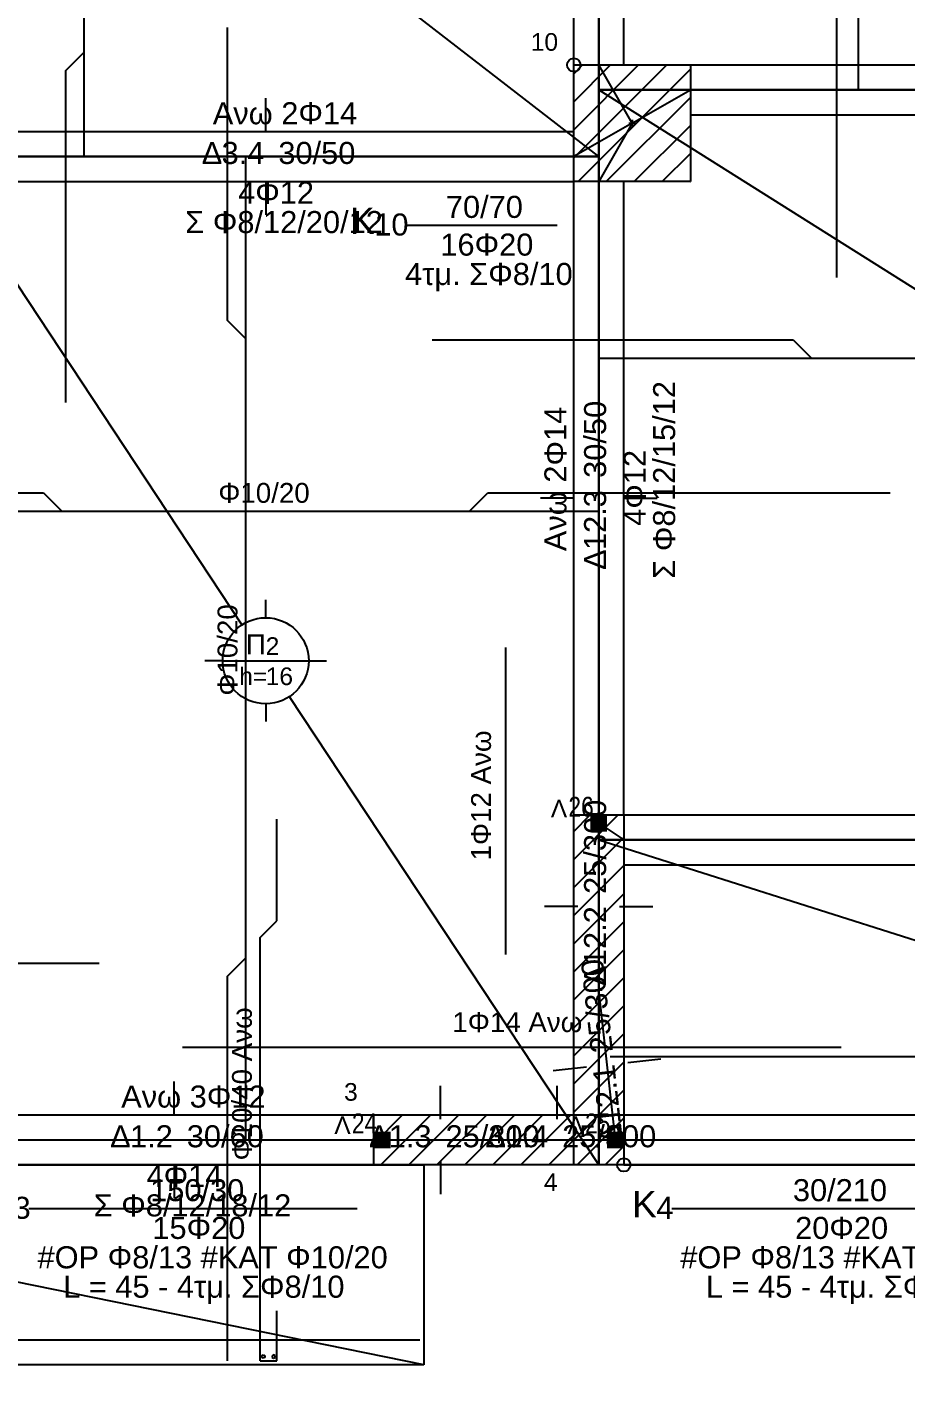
# Model space of a CAD drawing. Extents: x -5.6 to 20.4, y -25.1 to 0.9.
# Drawn here: x 5.12 to 10.4, y -20.96 to -12.87 of the extents above; entities that cross this region are included whole.
import ezdxf

# ---------------------------------------------------------------- set-up
doc = ezdxf.new("R2010")
doc.units = 0
doc.layers.get('0').update_dxf_attribs({"linetype": 'CONTINUOUS'})
for name, color, linetype in [('BEAM', 7, 'CONTINUOUS'), ('BEAM_NAME_BETON_UPPERSTRUCT', 3, 'CONTINUOUS'), ('BEAM_POLY_BETON_UPPERSTRUCT', 4, 'CONTINUOUS'), ('BEAM_PREFIX_NAME_BETON', 4, 'CONTINUOUS'), ('BEAM_STATIC_UPPERSTRUCT', 5, 'CONTINUOUS'), ('BEAMBAR', 7, 'CONTINUOUS'), ('BEAMBAR_LINE', 6, 'CONTINUOUS'), ('BEAMBAR_NAME', 3, 'CONTINUOUS'), ('COLUMN', 7, 'CONTINUOUS'), ('COLUMN_FILLING', 5, 'CONTINUOUS'), ('COLUMN_FIXED_POINT', 1, 'CONTINUOUS'), ('COLUMN_NAME_BETON', 3, 'CONTINUOUS'), ('COLUMN_POLY', 1, 'CONTINUOUS'), ('COLUMN_PREFIX_NAME_BETON', 4, 'CONTINUOUS'), ('FREENODE', 7, 'CONTINUOUS'), ('FREENODE_NAME', 5, 'CONTINUOUS'), ('FREENODE_POLY', 5, 'CONTINUOUS'), ('FREENODE_PREFIX_NAME', 3, 'CONTINUOUS'), ('SLAB', 7, 'CONTINUOUS'), ('SLAB_CENTER', 4, 'CONTINUOUS'), ('SLAB_NAME', 3, 'CONTINUOUS'), ('SLAB_POLY', 4, 'CONTINUOUS'), ('SLAB_PREFIX_NAME', 4, 'CONTINUOUS'), ('SLABBAR', 7, 'CONTINUOUS'), ('SLABBAR_LINE', 6, 'CONTINUOUS'), ('SLABBAR_NAME', 3, 'CONTINUOUS')]:
    doc.layers.add(name, color=color, linetype=linetype)
doc.styles.add('BEAM_NAME_BETON_UPPERSTRUCT', font='Arial.ttf')
doc.styles.add('BEAM_PREFIX_NAME_BETON', font='Arial.ttf')
doc.styles.add('BEAMBAR_NAME', font='Arial.ttf')
doc.styles.add('COLUMN_NAME_BETON', font='Arial.ttf')
doc.styles.add('COLUMN_PREFIX_NAME_BETON', font='Arial.ttf')
doc.styles.add('FREENODE_NAME', font='Arial Narrow.ttf')
doc.styles.add('FREENODE_PREFIX_NAME', font='Arial.ttf')
doc.styles.add('SLAB_NAME', font='Arial.ttf')
doc.styles.add('SLAB_PREFIX_NAME', font='Arial.ttf')
doc.styles.add('SLABBAR_NAME', font='Arial.ttf')
pattern_1 = [(45, (0, 0), (-0.168379802270047, 0.168379802270047), []), (45, (0.16837980294, 0), (-0.168379802270047, 0.168379802270047), [0, 0])]

# ---------------------------------------------------------------- blocks, each defined once
blk = doc.blocks.new('SLAB2')
at = {"layer": 'SLAB_CENTER'}
for p, q in [((1.599999999999969, -19.7), (4.296997636472609, -20.2485418921639)), ((4.549999999999969, -20.0418176365193), (4.549999999999969, -19.934875)), ((4.29181763651923, -20.3), (4.808182363480709, -20.3)), ((7.499999999999969, -20.9), (4.80300236352733, -20.3514581078361))]:
    blk.add_line(p, q, dxfattribs=at)
blk.add_circle((4.549999999999969, -20.3), 0.258182363480739, dxfattribs=at)
at = {"layer": 'SLAB_POLY'}
for p, q in [((1.599999999999969, -20.9), (1.599999999999969, -19.7)), ((1.599999999999969, -19.7), (7.499999999999969, -19.7)), ((1.599999999999969, -20.9), (1.599999999999969, -19.7)), ((7.499999999999969, -19.7), (7.499999999999969, -20.9)), ((7.499999999999969, -19.7), (7.499999999999969, -20.9)), ((7.499999999999969, -20.9), (1.599999999999969, -20.9)), ((7.499999999999969, -20.9), (1.599999999999969, -20.9))]:
    blk.add_line(p, q, dxfattribs=at)
at = {"layer": 'SLAB_NAME', "char_height": 0.105833, "width": 0.4233330000000001, "attachment_point": 1, "style": 'SLAB_NAME'}
for s, insert in [('{\\f|b0|i0;11}', (4.549999999999969, -20.1588888888889)), ('{\\f|b0|i0;h=}', (4.39124999999997, -20.34)), ('{\\f|b0|i0;15}', (4.549999999999969, -20.34))]:
    blk.add_mtext(s, dxfattribs=dict(at, insert=insert))
at = {"layer": 'SLAB_PREFIX_NAME', "insert": (4.430937499999969, -20.14125), "char_height": 0.119063, "width": 0.3175, "attachment_point": 1, "style": 'SLAB_PREFIX_NAME'}
blk.add_mtext('{\\f|b0|i0;Π}', dxfattribs=at)
blk = doc.blocks.new('SLAB6')
at = {"layer": 'SLAB_CENTER'}
for p, q in [((8.55000000000006, -6.250000000000018), (11.9405125740751, -9.56938293965388)), ((12.125, -9.49181763651927), (12.125, -9.38487500000001)), ((11.8668176365193, -9.750000000000009), (11.759875, -9.750000000000009)), ((11.8668176365193, -9.750000000000009), (12.3831823634808, -9.750000000000009)), ((12.3831823634808, -9.750000000000009), (12.490125, -9.750000000000009)), ((15.7, -13.25), (12.309487425925, -9.93061706034614)), ((12.125, -10.0081823634807), (12.125, -10.115125))]:
    blk.add_line(p, q, dxfattribs=at)
blk.add_circle((12.125, -9.750000000000009), 0.258182363480737, dxfattribs=at)
at = {"layer": 'SLAB_POLY'}
for p, q in [((8.55000000000006, -6.250000000000018), (15.7, -6.250000000000018)), ((8.55000000000006, -13.25), (8.55000000000006, -6.250000000000018)), ((15.7, -6.250000000000018), (15.7, -13.25)), ((15.7, -13.25), (8.55000000000006, -13.25))]:
    blk.add_line(p, q, dxfattribs=at)
at = {"layer": 'SLAB_NAME', "char_height": 0.105833, "attachment_point": 1, "style": 'SLAB_NAME'}
for s, insert, width in [('{\\f|b0|i0;7}', (12.125, -9.60888888888891), 0.211667), ('{\\f|b0|i0;h=}', (11.96625, -9.790000000000019), 0.4233330000000001), ('{\\f|b0|i0;18}', (12.125, -9.790000000000019), 0.4233330000000001)]:
    blk.add_mtext(s, dxfattribs=dict(at, insert=insert, width=width))
at = {"layer": 'SLAB_PREFIX_NAME', "insert": (12.0059375, -9.591250000000018), "char_height": 0.119062, "width": 0.3175, "attachment_point": 1, "style": 'SLAB_PREFIX_NAME'}
blk.add_mtext('{\\f|b0|i0;Π}', dxfattribs=at)
blk = doc.blocks.new('SLAB7')
at = {"layer": 'SLAB_CENTER'}
for p, q in [((4.549999999999999, -10.55), (6.345928773698669, -11.9418447996165)), ((6.55000000000003, -11.8418176365193), (6.55000000000003, -11.734875)), ((6.29181763651929, -12.1), (6.18487500000003, -12.1)), ((6.29181763651929, -12.1), (6.808182363480769, -12.1)), ((6.808182363480769, -12.1), (6.915125000000029, -12.1)), ((8.55000000000006, -13.65), (6.754071226301389, -12.2581552003836)), ((6.55000000000003, -12.3581823634807), (6.55000000000003, -12.465125))]:
    blk.add_line(p, q, dxfattribs=at)
blk.add_circle((6.55000000000003, -12.1), 0.258182363480738, dxfattribs=at)
at = {"layer": 'SLAB_POLY'}
for p, q in [((4.549999999999999, -10.55), (8.55000000000006, -10.55)), ((4.549999999999999, -13.65), (4.549999999999999, -10.55)), ((8.55000000000006, -10.55), (8.55000000000006, -13.65)), ((8.55000000000006, -13.65), (4.549999999999999, -13.65))]:
    blk.add_line(p, q, dxfattribs=at)
at = {"layer": 'SLAB_NAME', "char_height": 0.105833, "attachment_point": 1, "style": 'SLAB_NAME'}
for s, insert, width in [('{\\f|b0|i0;6}', (6.55000000000003, -11.9588888888889), 0.211667), ('{\\f|b0|i0;h=}', (6.391250000000029, -12.14), 0.4233330000000001), ('{\\f|b0|i0;16}', (6.55000000000003, -12.14), 0.4233330000000001)]:
    blk.add_mtext(s, dxfattribs=dict(at, insert=insert, width=width))
at = {"layer": 'SLAB_PREFIX_NAME', "insert": (6.430937500000029, -11.94125), "char_height": 0.119062, "width": 0.3175, "attachment_point": 1, "style": 'SLAB_PREFIX_NAME'}
blk.add_mtext('{\\f|b0|i0;Π}', dxfattribs=at)
blk = doc.blocks.new('SLAB9')
at = {"layer": 'SLAB_CENTER'}
for p, q in [((8.55000000000006, -13.25), (11.9064920918936, -15.3624775403526)), ((12.125, -15.2418176365193), (12.125, -15.134875)), ((11.8668176365193, -15.5), (11.759875, -15.5)), ((11.8668176365193, -15.5), (12.3831823634808, -15.5)), ((12.3831823634808, -15.5), (12.490125, -15.5)), ((15.7, -17.75), (12.3435079081064, -15.6375224596474)), ((12.125, -15.7581823634807), (12.125, -15.865125))]:
    blk.add_line(p, q, dxfattribs=at)
blk.add_circle((12.125, -15.5), 0.258182363480737, dxfattribs=at)
at = {"layer": 'SLAB_POLY'}
for p, q in [((8.55000000000006, -13.25), (15.7, -13.25)), ((8.55000000000006, -17.75), (8.55000000000006, -13.25)), ((15.7, -13.25), (15.7, -17.75)), ((15.7, -17.75), (8.55000000000006, -17.75))]:
    blk.add_line(p, q, dxfattribs=at)
at = {"layer": 'SLAB_NAME', "char_height": 0.105833, "attachment_point": 1, "style": 'SLAB_NAME'}
for s, insert, width in [('{\\f|b0|i0;4}', (12.125, -15.3588888888889), 0.211667), ('{\\f|b0|i0;h=}', (11.96625, -15.54), 0.4233330000000001), ('{\\f|b0|i0;16}', (12.125, -15.54), 0.4233330000000001)]:
    blk.add_mtext(s, dxfattribs=dict(at, insert=insert, width=width))
at = {"layer": 'SLAB_PREFIX_NAME', "insert": (12.0059375, -15.34125), "char_height": 0.119062, "width": 0.3175, "attachment_point": 1, "style": 'SLAB_PREFIX_NAME'}
blk.add_mtext('{\\f|b0|i0;Π}', dxfattribs=at)
blk = doc.blocks.new('SLAB10')
at = {"layer": 'SLAB_CENTER'}
for p, q in [((8.55000000000006, -17.75), (11.3788926610166, -18.6469659656882)), ((11.625, -18.4668176365193), (11.625, -18.359875)), ((11.3668176365193, -18.725), (11.259875, -18.725)), ((11.3668176365193, -18.725), (11.8831823634808, -18.725)), ((11.8831823634808, -18.725), (11.990125, -18.725)), ((14.7, -19.7), (11.8711073389835, -18.8030340343118)), ((11.625, -18.98318236348069), (11.625, -19.090125))]:
    blk.add_line(p, q, dxfattribs=at)
blk.add_circle((11.625, -18.725), 0.258182363480739, dxfattribs=at)
at = {"layer": 'SLAB_POLY'}
for p, q in [((8.55000000000006, -17.75), (14.7, -17.75)), ((8.55000000000006, -19.7), (8.55000000000006, -17.75)), ((14.7, -17.75), (14.7, -19.7)), ((14.7, -19.7), (8.55000000000006, -19.7))]:
    blk.add_line(p, q, dxfattribs=at)
at = {"layer": 'SLAB_NAME', "char_height": 0.105833, "attachment_point": 1, "style": 'SLAB_NAME'}
for s, insert, width in [('{\\f|b0|i0;3}', (11.625, -18.5838888888889), 0.211667), ('{\\f|b0|i0;h=}', (11.46625, -18.765), 0.4233330000000001), ('{\\f|b0|i0;15}', (11.625, -18.765), 0.4233330000000001)]:
    blk.add_mtext(s, dxfattribs=dict(at, insert=insert, width=width))
at = {"layer": 'SLAB_PREFIX_NAME', "insert": (11.5059375, -18.56625), "char_height": 0.119063, "width": 0.3175, "attachment_point": 1, "style": 'SLAB_PREFIX_NAME'}
blk.add_mtext('{\\f|b0|i0;Π}', dxfattribs=at)
blk = doc.blocks.new('SLAB11')
at = {"layer": 'SLAB_CENTER'}
for p, q in [((4.549999999999999, -13.65), (6.40760872757035, -16.4596332004501)), ((6.55000000000003, -16.4168176365193), (6.55000000000003, -16.309875)), ((6.29181763651929, -16.675), (6.18487500000003, -16.675)), ((6.29181763651929, -16.675), (6.808182363480769, -16.675)), ((6.808182363480769, -16.675), (6.915125000000029, -16.675)), ((8.55000000000006, -19.7), (6.692391272429699, -16.8903667995499)), ((6.55000000000003, -16.9331823634807), (6.55000000000003, -17.040125))]:
    blk.add_line(p, q, dxfattribs=at)
blk.add_circle((6.55000000000003, -16.675), 0.258182363480739, dxfattribs=at)
at = {"layer": 'SLAB_POLY'}
for p, q in [((4.549999999999999, -13.65), (8.55000000000006, -13.65)), ((4.549999999999999, -19.7), (4.549999999999999, -13.65)), ((8.55000000000006, -13.65), (8.55000000000006, -19.7)), ((8.55000000000006, -19.7), (4.549999999999999, -19.7))]:
    blk.add_line(p, q, dxfattribs=at)
at = {"layer": 'SLAB_NAME', "char_height": 0.105833, "attachment_point": 1, "style": 'SLAB_NAME'}
for s, insert, width in [('{\\f|b0|i0;2}', (6.55000000000003, -16.5338888888889), 0.211667), ('{\\f|b0|i0;h=}', (6.391250000000029, -16.715), 0.4233330000000001), ('{\\f|b0|i0;16}', (6.55000000000003, -16.715), 0.4233330000000001)]:
    blk.add_mtext(s, dxfattribs=dict(at, insert=insert, width=width))
at = {"layer": 'SLAB_PREFIX_NAME', "insert": (6.430937500000029, -16.51625), "char_height": 0.119063, "width": 0.3175, "attachment_point": 1, "style": 'SLAB_PREFIX_NAME'}
blk.add_mtext('{\\f|b0|i0;Π}', dxfattribs=at)
blk = doc.blocks.new('COLUMN12')
at = {"layer": 'COLUMN_FILLING'}
h = blk.add_hatch(dxfattribs=at)
h.set_pattern_fill('SACNCR', color=256, scale=0.1, style=0)
h.set_pattern_definition(pattern_1)
h.paths.add_polyline_path([(8.40000000000001, -13.1), (9.10000000000001, -13.1), (9.10000000000001, -13.8), (8.40000000000001, -13.8)])
at = {"layer": 'COLUMN_FIXED_POINT'}
blk.add_circle((8.40000000000001, -13.1), 0.0399999999999991, dxfattribs=at)
at = {"layer": 'COLUMN_POLY'}
for p, q in [((8.40000000000001, -13.1), (9.10000000000001, -13.1)), ((8.40000000000001, -13.8), (8.40000000000001, -13.1)), ((9.10000000000001, -13.1), (9.10000000000001, -13.8)), ((8.73000000000001, -13.45), (8.77000000000001, -13.45)), ((8.750000000000009, -13.43), (8.750000000000009, -13.47)), ((9.10000000000001, -13.8), (8.40000000000001, -13.8))]:
    blk.add_line(p, q, dxfattribs=at)
at = {"layer": 'COLUMN_NAME_BETON', "insert": (8.14125000000001, -12.9088888888889), "char_height": 0.105833, "width": 0.4233330000000001, "attachment_point": 1, "style": 'COLUMN_NAME_BETON'}
blk.add_mtext('{\\f|b0|i0;10}', dxfattribs=at)
blk = doc.blocks.new('COLUMN_TEXT12')
at = {"layer": 'COLUMN_NAME_BETON'}
blk.add_line((7.387187500000009, -14.0616666666667), (8.30000000000001, -14.0616666666667), dxfattribs=at)
at = {"layer": 'COLUMN_NAME_BETON', "char_height": 0.132292, "attachment_point": 1, "style": 'COLUMN_NAME_BETON'}
for s, insert, width in [('{\\f|b0|i0;70/70}', (7.631927083333339, -13.8852777777778), 1.128889999999999), ('{\\f|b0|i0;10}', (7.201979166666679, -13.9911111111111), 0.4938890000000001), ('{\\f|b0|i0;16Φ20}', (7.598854166666679, -14.1116666666667), 1.305279999999999), ('{\\f|b0|i0;4τμ. ΣΦ8/10}', (7.387187500000009, -14.2880555555556), 2.434169999999999)]:
    blk.add_mtext(s, dxfattribs=dict(at, insert=insert, width=width))
at = {"layer": 'COLUMN_PREFIX_NAME_BETON', "insert": (7.056458333333339, -13.9558333333333), "char_height": 0.15875, "width": 0.388056, "attachment_point": 1, "style": 'COLUMN_PREFIX_NAME_BETON'}
blk.add_mtext('{\\f|b0|i0;K}', dxfattribs=at)
blk = doc.blocks.new('COLUMN18')
at = {"layer": 'COLUMN_FILLING'}
h = blk.add_hatch(dxfattribs=at)
h.set_pattern_fill('SACNCR', color=256, scale=0.1, style=0)
h.set_pattern_definition(pattern_1)
h.paths.add_polyline_path([(8.4, -17.6), (8.7, -17.6), (8.7, -19.7), (8.4, -19.7)])
at = {"layer": 'COLUMN_FIXED_POINT'}
blk.add_circle((8.7, -19.7), 0.0399999999999991, dxfattribs=at)
at = {"layer": 'COLUMN_POLY'}
for p, q in [((8.4, -17.6), (8.7, -17.6)), ((8.4, -19.7), (8.4, -17.6)), ((8.7, -17.6), (8.7, -19.7)), ((8.53, -18.65), (8.57, -18.65)), ((8.55, -18.63), (8.55, -18.67)), ((8.7, -19.7), (8.4, -19.7))]:
    blk.add_line(p, q, dxfattribs=at)
at = {"layer": 'COLUMN_NAME_BETON', "insert": (8.220625, -19.75), "char_height": 0.105833, "width": 0.211667, "attachment_point": 1, "style": 'COLUMN_NAME_BETON'}
blk.add_mtext('{\\f|b0|i0;4}', dxfattribs=at)
blk = doc.blocks.new('COLUMN_TEXT18')
at = {"layer": 'COLUMN_NAME_BETON'}
blk.add_line((8.988125, -19.9616666666667), (10.9592708333333, -19.9616666666667), dxfattribs=at)
at = {"layer": 'COLUMN_NAME_BETON', "char_height": 0.132292, "attachment_point": 1, "style": 'COLUMN_NAME_BETON'}
for s, insert, width in [('{\\f|b0|i0;30/210}', (9.71572916666667, -19.7852777777778), 1.375829999999999), ('{\\f|b0|i0;4}', (8.89552083333333, -19.8911111111111), 0.246944), ('{\\f|b0|i0;20Φ20}', (9.72895833333333, -20.0116666666667), 1.305279999999999), ('{\\f|b0|i0; #ΟΡ Φ8/13 #ΚΑΤ Φ10/20}', (8.988125, -20.1880555555556), 5.25639), ('{\\f|b0|i0;L = 45 - 4τμ. ΣΦ8/10}', (9.193177083333328, -20.3644444444444), 4.16278)]:
    blk.add_mtext(s, dxfattribs=dict(at, insert=insert, width=width))
at = {"layer": 'COLUMN_PREFIX_NAME_BETON', "insert": (8.75, -19.8558333333333), "char_height": 0.15875, "width": 0.388056, "attachment_point": 1, "style": 'COLUMN_PREFIX_NAME_BETON'}
blk.add_mtext('{\\f|b0|i0;K}', dxfattribs=at)
blk = doc.blocks.new('COLUMN19')
at = {"layer": 'COLUMN_FILLING'}
h = blk.add_hatch(dxfattribs=at)
h.set_pattern_fill('SACNCR', color=256, scale=0.1, style=0)
h.set_pattern_definition(pattern_1)
h.paths.add_polyline_path([(7.2, -19.4), (8.7, -19.4), (8.7, -19.7), (7.2, -19.7)])
at = {"layer": 'COLUMN_FIXED_POINT'}
blk.add_circle((8.7, -19.7), 0.0399999999999991, dxfattribs=at)
at = {"layer": 'COLUMN_POLY'}
for p, q in [((7.2, -19.4), (8.7, -19.4)), ((7.2, -19.7), (7.2, -19.4)), ((8.7, -19.4), (8.7, -19.7)), ((7.929999999999999, -19.55), (7.969999999999999, -19.55)), ((7.95, -19.53), (7.95, -19.57)), ((8.7, -19.7), (7.2, -19.7))]:
    blk.add_line(p, q, dxfattribs=at)
at = {"layer": 'COLUMN_NAME_BETON', "insert": (7.020624999999999, -19.2088888888889), "char_height": 0.105833, "width": 0.211667, "attachment_point": 1, "style": 'COLUMN_NAME_BETON'}
blk.add_mtext('{\\f|b0|i0;3}', dxfattribs=at)
blk = doc.blocks.new('COLUMN_TEXT19')
at = {"layer": 'COLUMN_NAME_BETON'}
blk.add_line((5.12885416666667, -19.9616666666667), (7.099999999999999, -19.9616666666667), dxfattribs=at)
at = {"layer": 'COLUMN_NAME_BETON', "char_height": 0.132292, "attachment_point": 1, "style": 'COLUMN_NAME_BETON'}
for s, insert, width in [('{\\f|b0|i0;150/30}', (5.856458333333329, -19.7852777777778), 1.375829999999999), ('{\\f|b0|i0;3}', (5.036249999999999, -19.8911111111111), 0.246944), ('{\\f|b0|i0;15Φ20}', (5.8696875, -20.0116666666667), 1.305279999999999), ('{\\f|b0|i0; #ΟΡ Φ8/13 #ΚΑΤ Φ10/20}', (5.12885416666667, -20.1880555555556), 5.25639), ('{\\f|b0|i0;L = 45 - 4τμ. ΣΦ8/10}', (5.33390625, -20.3644444444444), 4.16278)]:
    blk.add_mtext(s, dxfattribs=dict(at, insert=insert, width=width))
at = {"layer": 'COLUMN_PREFIX_NAME_BETON', "insert": (4.89072916666667, -19.8558333333333), "char_height": 0.15875, "width": 0.388056, "attachment_point": 1, "style": 'COLUMN_PREFIX_NAME_BETON'}
blk.add_mtext('{\\f|b0|i0;K}', dxfattribs=at)
blk = doc.blocks.new('BEAM16')
at = {"layer": 'BEAM_POLY_BETON_UPPERSTRUCT'}
for p, q in [((8.4, -13.1), (8.4, -10.7)), ((8.7, -13.1), (8.7, -10.7)), ((8.4, -11.9), (8.2, -11.9)), ((8.7, -11.9), (8.9, -11.9))]:
    blk.add_line(p, q, dxfattribs=at)
at = {"layer": 'BEAM_STATIC_UPPERSTRUCT'}
for p, q in [((8.55000000000006, -10.4), (8.55000000000006, -10.7)), ((8.55000000000001, -13.1), (8.55000000000006, -10.7)), ((8.750000000000009, -13.45), (8.55000000000001, -13.1))]:
    blk.add_line(p, q, dxfattribs=at)
blk = doc.blocks.new('BEAM17')
at = {"layer": 'BEAM_POLY_BETON_UPPERSTRUCT'}
for p, q in [((8.4, -17.6), (8.4, -13.8)), ((8.7, -17.6), (8.7, -13.8)), ((8.4, -15.7), (8.2, -15.7)), ((8.7, -15.7), (8.9, -15.7))]:
    blk.add_line(p, q, dxfattribs=at)
at = {"layer": 'BEAM_STATIC_UPPERSTRUCT'}
for p, q in [((8.750000000000009, -13.45), (8.55000000000001, -13.8)), ((8.55, -17.6), (8.55000000000001, -13.8)), ((8.55, -17.65), (8.55, -17.6))]:
    blk.add_line(p, q, dxfattribs=at)
blk = doc.blocks.new('BEAM_TEXT17')
at = {"layer": 'BEAM_NAME_BETON_UPPERSTRUCT', "char_height": 0.132292, "attachment_point": 1, "rotation": 90.00000000000001, "style": 'BEAM_NAME_BETON_UPPERSTRUCT'}
for s, insert, width in [('{\\f|b0|i0;Σ Φ8/12/15/12}', (8.876388888888888, -16.1828645833333), 2.89278), ('{\\f|b0|i0;  30/50}', (8.461805555555557, -15.68015625), 1.41111), ('{\\f|b0|i0;Ανω 2Φ14}', (8.22361111111111, -16.0175), 2.010829999999999), ('{\\f|b0|i0;4Φ12 }', (8.7, -15.8653645833333), 1.19944), ('{\\f|b0|i0;12.3}', (8.461805555555557, -16.0108854166667), 0.881944)]:
    blk.add_mtext(s, dxfattribs=dict(at, insert=insert, width=width))
at = {"layer": 'BEAM_PREFIX_NAME_BETON', "insert": (8.461805555555557, -16.1299479166667), "char_height": 0.132292, "width": 0.3175, "attachment_point": 1, "rotation": 90.00000000000001, "style": 'BEAM_PREFIX_NAME_BETON'}
blk.add_mtext('{\\f|b0|i0;Δ}', dxfattribs=at)
blk = doc.blocks.new('BEAM18')
at = {"layer": 'BEAM_POLY_BETON_UPPERSTRUCT'}
for p, q in [((8.425, -18.15), (8.225, -18.15)), ((8.675, -18.15), (8.875, -18.15))]:
    blk.add_line(p, q, dxfattribs=at)
at = {"layer": 'BEAM_STATIC_UPPERSTRUCT'}
blk.add_line((8.55, -18.65), (8.55, -17.65), dxfattribs=at)
blk = doc.blocks.new('BEAM_TEXT18')
at = {"layer": 'BEAM_NAME_BETON_UPPERSTRUCT', "char_height": 0.132292, "attachment_point": 1, "rotation": 90.00000000000001, "style": 'BEAM_NAME_BETON_UPPERSTRUCT'}
for s, insert, width in [('{\\f|b0|i0;  25/300}', (8.461805555555557, -18.1764583333333), 1.658059999999999), ('{\\f|b0|i0;12.2}', (8.461805555555557, -18.5071875), 0.881944)]:
    blk.add_mtext(s, dxfattribs=dict(at, insert=insert, width=width))
at = {"layer": 'BEAM_PREFIX_NAME_BETON', "insert": (8.461805555555557, -18.62625), "char_height": 0.132292, "width": 0.3175, "attachment_point": 1, "rotation": 90.00000000000001, "style": 'BEAM_PREFIX_NAME_BETON'}
blk.add_mtext('{\\f|b0|i0;Δ}', dxfattribs=at)
blk = doc.blocks.new('BEAM19')
at = {"layer": 'BEAM_POLY_BETON_UPPERSTRUCT'}
for p, q in [((8.724235466834198, -19.0861960592406), (8.92301221376893, -19.0641097540257)), ((8.4757645331658, -19.1138039407594), (8.27698778623108, -19.1358902459743))]:
    blk.add_line(p, q, dxfattribs=at)
at = {"layer": 'BEAM_STATIC_UPPERSTRUCT'}
blk.add_line((8.65, -19.55), (8.55, -18.65), dxfattribs=at)
blk = doc.blocks.new('BEAM_TEXT19')
at = {"layer": 'BEAM_NAME_BETON_UPPERSTRUCT', "char_height": 0.132292, "attachment_point": 1, "rotation": 96.33999999999997, "style": 'BEAM_NAME_BETON_UPPERSTRUCT'}
for s, insert, width in [('{\\f|b0|i0;  25/300}', (8.51526681030549, -19.1360359542379), 1.658059999999999), ('{\\f|b0|i0;12.1}', (8.55178973689795, -19.4647422935701), 0.881944)]:
    blk.add_mtext(s, dxfattribs=dict(at, insert=insert, width=width))
at = {"layer": 'BEAM_PREFIX_NAME_BETON', "insert": (8.56493799047124, -19.5830765757296), "char_height": 0.132292, "width": 0.3175, "attachment_point": 1, "rotation": 96.33999999999997, "style": 'BEAM_PREFIX_NAME_BETON'}
blk.add_mtext('{\\f|b0|i0;Δ}', dxfattribs=at)
blk = doc.blocks.new('BEAM44')
at = {"layer": 'BEAM_POLY_BETON_UPPERSTRUCT'}
for p, q in [((12.15, -13.1), (12.15, -12.9)), ((9.10000000000001, -13.1), (15.2, -13.1)), ((9.10000000000001, -13.4), (15.2, -13.4)), ((12.15, -13.4), (12.15, -13.6))]:
    blk.add_line(p, q, dxfattribs=at)
at = {"layer": 'BEAM_STATIC_UPPERSTRUCT'}
for p, q in [((15.525, -13.025), (15.2, -13.25)), ((8.750000000000009, -13.45), (9.10000000000001, -13.25)), ((9.10000000000001, -13.25), (15.2, -13.25))]:
    blk.add_line(p, q, dxfattribs=at)
blk = doc.blocks.new('BEAM45')
at = {"layer": 'BEAM_POLY_BETON_UPPERSTRUCT'}
for p, q in [((6.549999999999999, -13.5), (6.549999999999999, -13.3)), ((4.69999999999999, -13.5), (8.40000000000001, -13.5)), ((4.69999999999999, -13.8), (8.40000000000001, -13.8)), ((6.549999999999999, -13.8), (6.549999999999999, -14))]:
    blk.add_line(p, q, dxfattribs=at)
at = {"layer": 'BEAM_STATIC_UPPERSTRUCT'}
for p, q in [((8.750000000000009, -13.45), (8.40000000000001, -13.65)), ((4.54999999999999, -13.8), (4.69999999999999, -13.65)), ((4.69999999999999, -13.65), (8.40000000000001, -13.65))]:
    blk.add_line(p, q, dxfattribs=at)
blk = doc.blocks.new('BEAM_TEXT45')
at = {"layer": 'BEAM_NAME_BETON_UPPERSTRUCT', "char_height": 0.132292, "attachment_point": 1, "style": 'BEAM_NAME_BETON_UPPERSTRUCT'}
for s, insert, width in [('{\\f|b0|i0;Ανω 2Φ14}', (6.232499999999999, -13.3236111111111), 2.010829999999999), ('{\\f|b0|i0;3.4}', (6.285416666666669, -13.5618055555556), 0.635), ('{\\f|b0|i0;  30/50}', (6.52354166666667, -13.5618055555556), 1.41111), ('{\\f|b0|i0;4Φ12 }', (6.384635416666669, -13.8), 1.19944), ('{\\f|b0|i0;Σ Φ8/12/20/12}', (6.067135416666669, -13.9763888888889), 2.89278)]:
    blk.add_mtext(s, dxfattribs=dict(at, insert=insert, width=width))
at = {"layer": 'BEAM_PREFIX_NAME_BETON', "insert": (6.166354166666669, -13.5618055555556), "char_height": 0.132292, "width": 0.3175, "attachment_point": 1, "style": 'BEAM_PREFIX_NAME_BETON'}
blk.add_mtext('{\\f|b0|i0;Δ}', dxfattribs=at)
blk = doc.blocks.new('BEAM51')
at = {"layer": 'BEAM_POLY_BETON_UPPERSTRUCT'}
for p, q in [((11.4500000000001, -17.6), (11.4500000000001, -17.4)), ((8.7, -17.6), (14.2000000000003, -17.6)), ((8.7, -17.9), (14.2000000000003, -17.9)), ((11.4500000000001, -17.9), (11.4500000000001, -18.1))]:
    blk.add_line(p, q, dxfattribs=at)
at = {"layer": 'BEAM_STATIC_UPPERSTRUCT'}
for p, q in [((8.55, -17.65), (8.7, -17.75)), ((8.7, -17.75), (14.2000000000003, -17.75)), ((14.2500000000003, -17.75), (14.2000000000003, -17.75))]:
    blk.add_line(p, q, dxfattribs=at)
blk = doc.blocks.new('BEAM52')
at = {"layer": 'BEAM_POLY_BETON_UPPERSTRUCT'}
for p, q in [((10.95, -19.4), (10.95, -19.2)), ((8.7, -19.4), (13.2, -19.4)), ((8.7, -19.7), (13.2, -19.7))]:
    blk.add_line(p, q, dxfattribs=at)
at = {"layer": 'BEAM_STATIC_UPPERSTRUCT'}
for p, q in [((8.65, -19.55), (8.7, -19.55)), ((8.7, -19.55), (13.2, -19.55)), ((13.25, -19.55), (13.2, -19.55))]:
    blk.add_line(p, q, dxfattribs=at)
blk = doc.blocks.new('BEAM53')
at = {"layer": 'BEAM_POLY_BETON_UPPERSTRUCT'}
blk.add_line((8.3, -19.425), (8.3, -19.225), dxfattribs=at)
at = {"layer": 'BEAM_STATIC_UPPERSTRUCT'}
blk.add_line((7.95, -19.55), (8.65, -19.55), dxfattribs=at)
blk = doc.blocks.new('BEAM_TEXT53')
at = {"layer": 'BEAM_NAME_BETON_UPPERSTRUCT', "char_height": 0.132292, "attachment_point": 1, "style": 'BEAM_NAME_BETON_UPPERSTRUCT'}
for s, insert, width in [('{\\f|b0|i0;1.4}', (7.989114583333329, -19.4618055555556), 0.635), ('{\\f|b0|i0;  25/300}', (8.22723958333333, -19.4618055555556), 1.658059999999999)]:
    blk.add_mtext(s, dxfattribs=dict(at, insert=insert, width=width))
at = {"layer": 'BEAM_PREFIX_NAME_BETON', "insert": (7.870052083333329, -19.4618055555556), "char_height": 0.132292, "width": 0.3175, "attachment_point": 1, "style": 'BEAM_PREFIX_NAME_BETON'}
blk.add_mtext('{\\f|b0|i0;Δ}', dxfattribs=at)
blk = doc.blocks.new('BEAM54')
at = {"layer": 'BEAM_POLY_BETON_UPPERSTRUCT'}
for p, q in [((7.599999999999999, -19.425), (7.599999999999999, -19.225)), ((7.599999999999999, -19.675), (7.599999999999999, -19.875))]:
    blk.add_line(p, q, dxfattribs=at)
at = {"layer": 'BEAM_STATIC_UPPERSTRUCT'}
blk.add_line((7.25, -19.55), (7.95, -19.55), dxfattribs=at)
blk = doc.blocks.new('BEAM_TEXT54')
at = {"layer": 'BEAM_NAME_BETON_UPPERSTRUCT', "char_height": 0.132292, "attachment_point": 1, "style": 'BEAM_NAME_BETON_UPPERSTRUCT'}
for s, insert, width in [('{\\f|b0|i0;1.3}', (7.289114583333329, -19.4618055555556), 0.635), ('{\\f|b0|i0;  25/300}', (7.527239583333329, -19.4618055555556), 1.658059999999999)]:
    blk.add_mtext(s, dxfattribs=dict(at, insert=insert, width=width))
at = {"layer": 'BEAM_PREFIX_NAME_BETON', "insert": (7.17005208333333, -19.4618055555556), "char_height": 0.132292, "width": 0.3175, "attachment_point": 1, "style": 'BEAM_PREFIX_NAME_BETON'}
blk.add_mtext('{\\f|b0|i0;Δ}', dxfattribs=at)
blk = doc.blocks.new('BEAM55')
at = {"layer": 'BEAM_POLY_BETON_UPPERSTRUCT'}
for p, q in [((6, -19.4), (6.000000000000009, -19.2)), ((4.799999999999999, -19.3999999999999), (7.200000000000009, -19.4)), ((4.79999999999998, -19.69999999999989), (7.19999999999999, -19.7)), ((5.99999999999999, -19.7), (5.999999999999981, -19.8999999999999))]:
    blk.add_line(p, q, dxfattribs=at)
at = {"layer": 'BEAM_STATIC_UPPERSTRUCT'}
for p, q in [((4.54999999999999, -19.55), (4.79999999999999, -19.55)), ((4.79999999999999, -19.55), (7.2, -19.55)), ((7.25, -19.55), (7.2, -19.55))]:
    blk.add_line(p, q, dxfattribs=at)
blk = doc.blocks.new('BEAM_TEXT55')
at = {"layer": 'BEAM_NAME_BETON_UPPERSTRUCT', "char_height": 0.132292, "attachment_point": 1, "style": 'BEAM_NAME_BETON_UPPERSTRUCT'}
for s, insert, width in [('{\\f|b0|i0;Ανω 3Φ12}', (5.6825, -19.223611111111), 2.010829999999999), ('{\\f|b0|i0;1.2}', (5.73541666666667, -19.4618055555555), 0.635), ('{\\f|b0|i0;  30/60}', (5.973541666666669, -19.4618055555555), 1.41111), ('{\\f|b0|i0;4Φ14 }', (5.834635416666669, -19.69999999999989), 1.19944), ('{\\f|b0|i0;Σ Φ8/12/18/12}', (5.517135416666669, -19.8763888888888), 2.89278)]:
    blk.add_mtext(s, dxfattribs=dict(at, insert=insert, width=width))
at = {"layer": 'BEAM_PREFIX_NAME_BETON', "insert": (5.61635416666667, -19.4618055555555), "char_height": 0.132292, "width": 0.3175, "attachment_point": 1, "style": 'BEAM_PREFIX_NAME_BETON'}
blk.add_mtext('{\\f|b0|i0;Δ}', dxfattribs=at)
blk = doc.blocks.new('FREENODE22')
at = {"layer": 'FREENODE_POLY'}
blk.add_hatch(color=256, dxfattribs=at).paths.add_polyline_path([(8.5, -17.6), (8.6, -17.6), (8.6, -17.7), (8.5, -17.7)])
for p, q in [((8.55, -17.63), (8.55, -17.67)), ((8.53, -17.65), (8.57, -17.65))]:
    blk.add_line(p, q, dxfattribs=at)
at = {"layer": 'FREENODE_NAME', "insert": (8.36770833333333, -17.49125), "char_height": 0.119063, "width": 0.352778, "attachment_point": 1, "style": 'FREENODE_NAME'}
blk.add_mtext('{\\f|b0|i1;26}', dxfattribs=at)
at = {"layer": 'FREENODE_PREFIX_NAME', "insert": (8.261875, -17.5088888888889), "char_height": 0.105833, "width": 0.282222, "attachment_point": 1, "style": 'FREENODE_PREFIX_NAME'}
blk.add_mtext('{\\f|b0|i0;Λ}', dxfattribs=at)
blk = doc.blocks.new('FREENODE23')
at = {"layer": 'FREENODE_POLY'}
blk.add_hatch(color=256, dxfattribs=at).paths.add_polyline_path([(8.6, -19.5), (8.7, -19.5), (8.7, -19.6), (8.6, -19.6)])
for p, q in [((8.63, -19.55), (8.669999999999998, -19.55)), ((8.65, -19.53), (8.65, -19.57))]:
    blk.add_line(p, q, dxfattribs=at)
at = {"layer": 'FREENODE_NAME', "insert": (8.46770833333333, -19.39125), "char_height": 0.119063, "width": 0.352778, "attachment_point": 1, "style": 'FREENODE_NAME'}
blk.add_mtext('{\\f|b0|i1;25}', dxfattribs=at)
at = {"layer": 'FREENODE_PREFIX_NAME', "insert": (8.361875, -19.4088888888889), "char_height": 0.105833, "width": 0.282222, "attachment_point": 1, "style": 'FREENODE_PREFIX_NAME'}
blk.add_mtext('{\\f|b0|i0;Λ}', dxfattribs=at)
blk = doc.blocks.new('FREENODE24')
at = {"layer": 'FREENODE_POLY'}
blk.add_hatch(color=256, dxfattribs=at).paths.add_polyline_path([(7.2, -19.5), (7.299999999999999, -19.5), (7.299999999999999, -19.6), (7.2, -19.6)])
for p, q in [((7.23, -19.55), (7.269999999999999, -19.55)), ((7.25, -19.53), (7.25, -19.57))]:
    blk.add_line(p, q, dxfattribs=at)
at = {"layer": 'FREENODE_NAME', "insert": (7.06770833333333, -19.39125), "char_height": 0.119063, "width": 0.352778, "attachment_point": 1, "style": 'FREENODE_NAME'}
blk.add_mtext('{\\f|b0|i1;24}', dxfattribs=at)
at = {"layer": 'FREENODE_PREFIX_NAME', "insert": (6.961875, -19.4088888888889), "char_height": 0.105833, "width": 0.282222, "attachment_point": 1, "style": 'FREENODE_PREFIX_NAME'}
blk.add_mtext('{\\f|b0|i0;Λ}', dxfattribs=at)
blk = doc.blocks.new('SLABBAR7')
at = {"layer": 'SLABBAR_LINE'}
for p, q in [((6.61666666666669, -18.235), (6.61666666666669, -17.625)), ((6.516666666666689, -18.335), (6.61666666666669, -18.235)), ((6.516666666666689, -19.55), (6.516666666666689, -18.335)), ((6.516666666666689, -20.855), (6.516666666666689, -19.55)), ((6.61666666666669, -20.855), (6.61666666666669, -20.575)), ((6.516666666666689, -20.875), (6.516666666666689, -20.855)), ((6.52666666666669, -20.845), (6.53532692070453, -20.84)), ((6.52666666666669, -20.855), (6.52666666666669, -20.845)), ((6.53532692070453, -20.86), (6.52666666666669, -20.855)), ((6.53532692070453, -20.84), (6.543987174742369, -20.845)), ((6.543987174742369, -20.855), (6.53532692070453, -20.86)), ((6.543987174742369, -20.845), (6.543987174742369, -20.855)), ((6.59800641262884, -20.84), (6.589346158590999, -20.845)), ((6.589346158590999, -20.845), (6.589346158590999, -20.855)), ((6.589346158590999, -20.855), (6.59800641262884, -20.86)), ((6.60666666666669, -20.845), (6.59800641262884, -20.84)), ((6.59800641262884, -20.86), (6.60666666666669, -20.855)), ((6.60666666666669, -20.855), (6.60666666666669, -20.845)), ((6.61666666666669, -20.875), (6.61666666666669, -20.855)), ((6.516666666666689, -20.875), (6.61666666666669, -20.875))]:
    blk.add_line(p, q, dxfattribs=at)
at = {"layer": 'SLABBAR_NAME', "insert": (6.34791666666669, -19.6733333333333), "char_height": 0.119063, "width": 2.257779999999999, "attachment_point": 1, "rotation": 90.00000000000001, "style": 'SLABBAR_NAME'}
blk.add_mtext('{\\f|b0|i0;Φ10/40 Ανω}', dxfattribs=at)
blk = doc.blocks.new('SLABBAR9')
at = {"layer": 'SLABBAR_LINE'}
blk.add_line((1.624999999999969, -20.75), (7.47499999999997, -20.75), dxfattribs=at)
at = {"layer": 'SLABBAR_NAME', "insert": (4.17296874999997, -20.58125), "char_height": 0.119063, "width": 2.010829999999999, "attachment_point": 1, "style": 'SLABBAR_NAME'}
blk.add_mtext('{\\f|b0|i0;Φ8/25 Ανω}', dxfattribs=at)
blk = doc.blocks.new('SLABBAR17')
at = {"layer": 'SLABBAR_LINE'}
for p, q in [((10.11, -13.25), (10.11, -11.9531)), ((9.98000000000005, -13.25), (9.98000000000005, -12.0831)), ((9.98000000000005, -14.375), (9.98000000000005, -13.25))]:
    blk.add_line(p, q, dxfattribs=at)
blk = doc.blocks.new('SLABBAR19')
at = {"layer": 'SLABBAR_LINE'}
for p, q in [((5.350000000000009, -10.55), (5.350000000000009, -9.07499999999999)), ((5.350000000000009, -11.06677), (5.350000000000009, -10.55)), ((5.460000000000009, -11.17677), (5.460000000000009, -10.55)), ((5.460000000000009, -11.17677), (5.350000000000009, -11.06677)), ((5.460000000000009, -13.02323), (5.460000000000009, -11.17677)), ((5.350000000000009, -13.13323), (5.460000000000009, -13.02323)), ((5.460000000000009, -13.65), (5.460000000000009, -13.02323)), ((5.350000000000009, -13.65), (5.350000000000009, -13.13323)), ((5.350000000000009, -15.125), (5.350000000000009, -13.65))]:
    blk.add_line(p, q, dxfattribs=at)
at = {"layer": 'SLABBAR_NAME', "insert": (5.291250000000009, -12.3844270833333), "char_height": 0.119063, "width": 1.516939999999999, "attachment_point": 1, "rotation": 90.00000000000001, "style": 'SLABBAR_NAME'}
blk.add_mtext('{\\f|b0|i0;Φ10/20 }', dxfattribs=at)
blk = doc.blocks.new('SLABBAR24')
at = {"layer": 'SLABBAR_LINE'}
for p, q in [((7.549999999999999, -14.75), (8.55, -14.75)), ((8.55, -14.75), (9.71690000000005, -14.75)), ((9.71690000000005, -14.75), (9.826900000000052, -14.86)), ((14.2731000000002, -14.86), (14.3831000000002, -14.75)), ((14.3831000000002, -14.75), (15.5500000000003, -14.75)), ((15.5500000000003, -14.75), (15.5500000000003, -14.75)), ((8.55, -14.86), (9.826900000000052, -14.86)), ((9.826900000000052, -14.86), (14.2731000000002, -14.86)), ((14.2731000000002, -14.86), (15.5500000000003, -14.86))]:
    blk.add_line(p, q, dxfattribs=at)
at = {"layer": 'SLABBAR_NAME', "insert": (11.7655729166668, -14.69125), "char_height": 0.119062, "width": 1.516939999999999, "attachment_point": 1, "style": 'SLABBAR_NAME'}
blk.add_mtext('{\\f|b0|i0;Φ10/20 }', dxfattribs=at)
blk = doc.blocks.new('SLABBAR27')
at = {"layer": 'SLABBAR_LINE'}
blk.add_line((8.61944444444445, -19.05), (14.525, -19.05), dxfattribs=at)
at = {"layer": 'SLABBAR_NAME', "insert": (11.1422743055556, -19.06), "char_height": 0.119063, "width": 2.293059999999999, "attachment_point": 1, "style": 'SLABBAR_NAME'}
blk.add_mtext('{\\f|b0|i0;Φ8/25 Κάτω}', dxfattribs=at)
blk = doc.blocks.new('SLABBAR28')
at = {"layer": 'SLABBAR_LINE'}
for p, q in [((6.31999999999998, -13.65), (6.31999999999998, -12.875)), ((6.31999999999998, -14.63353), (6.31999999999998, -13.65)), ((6.429999999999981, -14.74352999999999), (6.429999999999981, -13.65)), ((6.429999999999981, -14.74352999999999), (6.31999999999998, -14.63353)), ((6.429999999999981, -18.45647), (6.429999999999981, -14.74352999999999)), ((6.31999999999998, -18.56647), (6.429999999999981, -18.45647)), ((6.429999999999981, -19.55), (6.429999999999981, -18.45647)), ((6.31999999999998, -19.55), (6.31999999999998, -18.56647)), ((6.31999999999998, -20.875), (6.31999999999998, -19.55))]:
    blk.add_line(p, q, dxfattribs=at)
at = {"layer": 'SLABBAR_NAME', "insert": (6.26124999999998, -16.8844270833333), "char_height": 0.119063, "width": 1.516939999999999, "attachment_point": 1, "rotation": 90.00000000000001, "style": 'SLABBAR_NAME'}
blk.add_mtext('{\\f|b0|i0;Φ10/20 }', dxfattribs=at)
blk = doc.blocks.new('SLABBAR29')
at = {"layer": 'SLABBAR_LINE'}
for p, q in [((3.47499999999999, -15.6666666666667), (4.54999999999999, -15.6666666666667)), ((4.54999999999999, -15.6666666666667), (5.21679999999999, -15.6666666666667)), ((5.21679999999999, -15.6666666666667), (5.32679999999999, -15.7766666666667)), ((7.7732, -15.7766666666667), (7.8832, -15.6666666666667)), ((7.8832, -15.6666666666667), (8.55, -15.6666666666667)), ((8.55, -15.6666666666667), (10.3000000000001, -15.6666666666667)), ((4.54999999999999, -15.7766666666667), (5.32679999999999, -15.7766666666667)), ((5.32679999999999, -15.7766666666667), (7.7732, -15.7766666666667)), ((7.7732, -15.7766666666667), (8.55, -15.7766666666667))]:
    blk.add_line(p, q, dxfattribs=at)
at = {"layer": 'SLABBAR_NAME', "insert": (6.26557291666666, -15.6079166666667), "char_height": 0.119062, "width": 1.516939999999999, "attachment_point": 1, "style": 'SLABBAR_NAME'}
blk.add_mtext('{\\f|b0|i0;Φ10/20 }', dxfattribs=at)
blk = doc.blocks.new('SLABBAR31')
at = {"layer": 'SLABBAR_LINE'}
for p, q in [((0.0999999999999943, -18.49), (0.0999999999999943, -18.49)), ((0.0999999999999943, -18.49), (0.841814999999994, -18.49)), ((0.841814999999994, -18.49), (0.9518149999999941, -18.6)), ((3.69818499999999, -18.6), (3.80818499999999, -18.49)), ((3.80818499999999, -18.49), (4.54999999999999, -18.49)), ((4.54999999999999, -18.49), (5.54999999999999, -18.49)), ((0.0999999999999943, -18.6), (0.9518149999999941, -18.6)), ((0.9518149999999941, -18.6), (3.69818499999999, -18.6)), ((3.69818499999999, -18.6), (4.54999999999999, -18.6))]:
    blk.add_line(p, q, dxfattribs=at)
at = {"layer": 'SLABBAR_NAME', "insert": (2.040572916666659, -18.43125), "char_height": 0.119063, "width": 1.516939999999999, "attachment_point": 1, "style": 'SLABBAR_NAME'}
blk.add_mtext('{\\f|b0|i0;Φ10/20 }', dxfattribs=at)
blk = doc.blocks.new('BEAMBAR13')
at = {"layer": 'BEAMBAR_LINE'}
for q in [(7.992499999999999, -16.5950279474258), (7.992499999999999, -18.4369369387627)]:
    blk.add_line((7.992499999999999, -18.4369369387627), q, dxfattribs=at)
at = {"layer": 'BEAMBAR_NAME', "insert": (7.78375, -17.8731699430943), "char_height": 0.119063, "width": 1.905, "attachment_point": 1, "rotation": 90.00000000000001, "style": 'BEAMBAR_NAME'}
blk.add_mtext('{\\f|b0|i0;1Φ12 Ανω}', dxfattribs=at)
blk = doc.blocks.new('BEAMBAR64')
at = {"layer": 'BEAMBAR_LINE'}
for p in [(6.050000190734889, -18.9925), (10.0061235427857, -18.9925000000001)]:
    blk.add_line(p, (10.0061235427857, -18.9925000000001), dxfattribs=at)
at = {"layer": 'BEAMBAR_NAME', "insert": (7.67087436676028, -18.78375), "char_height": 0.119063, "width": 1.905, "attachment_point": 1, "style": 'BEAMBAR_NAME'}
blk.add_mtext('{\\f|b0|i0;1Φ14 Ανω}', dxfattribs=at)

msp = doc.modelspace()

# ---------------------------------------------------------------- linework, layer by layer
msp.add_circle((7.387187500000059, -12.1), 12.99599387797651)

# ---------------------------------------------------------------- block references
at = {"layer": 'BEAM'}
for name in ['BEAM16', 'BEAM44', 'BEAM45', 'BEAM17', 'BEAM51', 'BEAM18', 'BEAM19', 'BEAM55', 'BEAM54', 'BEAM53', 'BEAM52']:
    msp.add_blockref(name, (0, 0), dxfattribs=at)
at = {"layer": 'BEAM_NAME_BETON_UPPERSTRUCT'}
for name in ['BEAM_TEXT45', 'BEAM_TEXT17', 'BEAM_TEXT18', 'BEAM_TEXT19', 'BEAM_TEXT55', 'BEAM_TEXT54', 'BEAM_TEXT53']:
    msp.add_blockref(name, (0, 0), dxfattribs=at)
at = {"layer": 'BEAMBAR'}
for name in ['BEAMBAR13', 'BEAMBAR64']:
    msp.add_blockref(name, (0, 0), dxfattribs=at)
at = {"layer": 'COLUMN'}
for name in ['COLUMN12', 'COLUMN18', 'COLUMN19']:
    msp.add_blockref(name, (0, 0), dxfattribs=at)
at = {"layer": 'COLUMN_NAME_BETON'}
for name in ['COLUMN_TEXT12', 'COLUMN_TEXT19', 'COLUMN_TEXT18']:
    msp.add_blockref(name, (0, 0), dxfattribs=at)
at = {"layer": 'FREENODE'}
for name in ['FREENODE22', 'FREENODE24', 'FREENODE23']:
    msp.add_blockref(name, (0, 0), dxfattribs=at)
at = {"layer": 'SLAB'}
for name in ['SLAB6', 'SLAB7', 'SLAB9', 'SLAB11', 'SLAB10', 'SLAB2']:
    msp.add_blockref(name, (0, 0), dxfattribs=at)
at = {"layer": 'SLABBAR'}
for name in ['SLABBAR17', 'SLABBAR19', 'SLABBAR28', 'SLABBAR24', 'SLABBAR29', 'SLABBAR7', 'SLABBAR31', 'SLABBAR27', 'SLABBAR9']:
    msp.add_blockref(name, (0, 0), dxfattribs=at)

doc.saveas('drawing.dxf')
